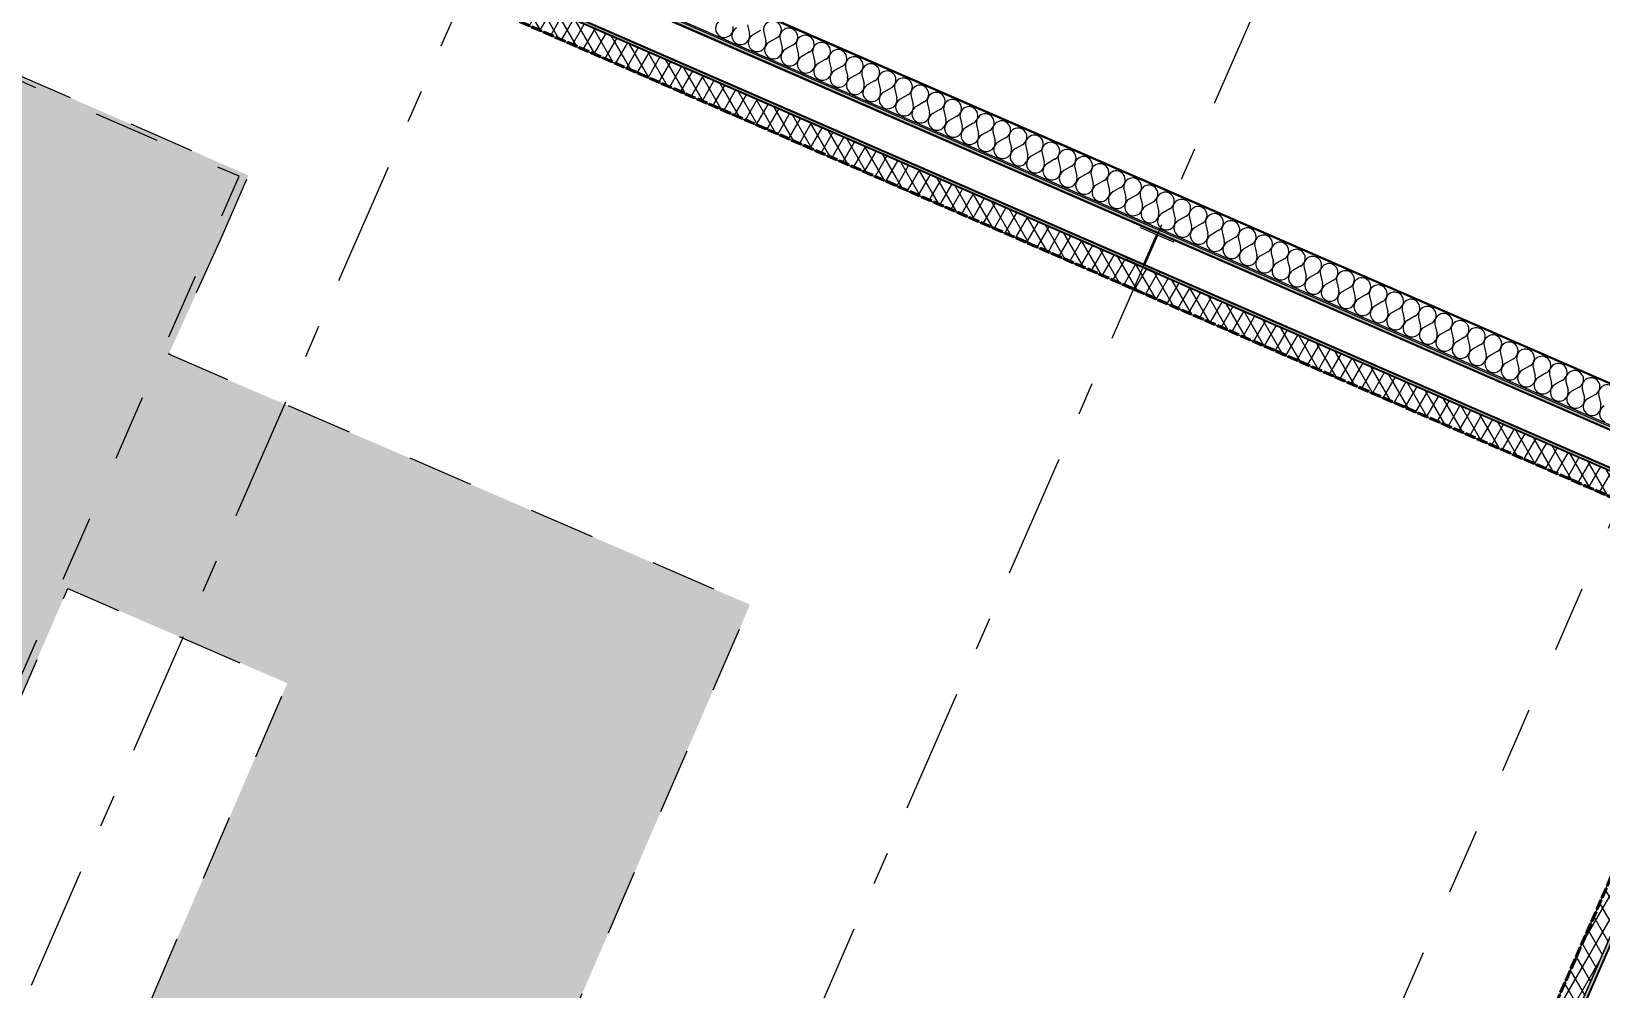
# Model space of a CAD drawing. Header units: millimetres. Extents: x -50172 to 312111, y -142074 to 4572.
# Drawn here: x 14543 to 21238, y -33543 to -29456 of the extents above; entities that cross this region are included whole.
import ezdxf
from ezdxf.enums import TextEntityAlignment as Align

# ---------------------------------------------------------------- set-up
doc = ezdxf.new("R2010")
doc.units = ezdxf.units.MM
doc.header["$MEASUREMENT"] = 0
for name, pattern in [('Dashed', [564.444447, 282.222223, -282.222223]), ('Double Dashed', [1093.611073, 529.166651, -211.666656, 141.111112, -211.666656]), ('Hidden Line', [55, 45, -10])]:
    doc.linetypes.add(name, pattern=pattern)
for name, color, linetype in [('A-20-M_Floor_Slab', 7, 'Continuous'), ('A-95-MC_Marker_Section_P2.Marker', 7, 'Continuous'), ('COLUMN.IFC Import', 7, 'Continuous'), ('New_A-15-MG_Structural_Grid_Phase_2', 7, 'Continuous'), ('New_A-20-M_Roof', 7, 'Continuous'), ('New_A-25-M_Wall_Ext', 7, 'Continuous'), ('New_A-95-D_1_100', 7, 'Continuous')]:
    doc.layers.add(name, color=color, linetype=linetype)
for name, color, linetype, lineweight, true_color in [('A-20-M_Floor_Slab_Pen_No__107', 7, 'Continuous', 15, 0xa6a6a6), ('New_A-15-MG_Structural_Grid_Phase_2_Pen_No__222', 7, 'Continuous', 13, 0x65af33), ('New_A-25-M_Wall_Ext_Pen_No__107', 7, 'Continuous', 15, 0xa6a6a6), ('New_A-95-P_Drawing_Pen_No__142', 7, 'Continuous', 0, 0xeeeeee), ('New_A-95-P_Drawing_Pen_No__210', 7, 'Continuous', 13, 0xbae3f7)]:
    doc.layers.add(name, color=color, linetype=linetype, lineweight=lineweight, true_color=true_color)
for name, color, linetype, lineweight in [('A-20-M_Floor_Slab_Pen_No__195', 7, 'Continuous', 35), ('A-20-M_Floor_Slab_Pen_No__4', 7, 'Continuous', 20), ('A-20-M_Floor_Slab_Pen_No__89', 8, 'Continuous', 20), ('A-95-MC_Marker_Section_P2.Marker_Pen_No__1', 7, 'Continuous', 13), ('COLUMN.IFC Import_Pen_No__2', 8, 'Continuous', 15), ('New_A-20-M_Roof_Pen_No__92', 8, 'Continuous', 13), ('New_A-25-M_Wall_Ext_Pen_No__1', 7, 'Continuous', 13), ('New_A-95-D_1_100_Pen_No__1', 7, 'Continuous', 13), ('New_A-95-P_Drawing_Pen_No__1', 7, 'Continuous', 13)]:
    doc.layers.add(name, color=color, linetype=linetype, lineweight=lineweight)
doc.styles.add('GENERATED_STYLE_3', font='')
doc.styles.add('GENERATED_STYLE_4', font='')
doc.styles.get('GENERATED_STYLE_3').set_extended_font_data('Arial')
doc.styles.get('GENERATED_STYLE_4').set_extended_font_data('Swis721 BT')
doc.dimstyles.new('GENERATED_STYLE__1', dxfattribs={"dimtxt": 250, "dimasz": 95, "dimexe": 0.18, "dimexo": 50, "dimgap": 0.09, "dimtad": 1, "dimdec": 0, "dimzin": 0, "dimdsep": 46, "dimtxsty": 'GENERATED_STYLE_3', "dimblk": 'ARROWHEAD_2', "dimblk1": 'ARROWHEAD_2', "dimblk2": 'ARROWHEAD_2', "dimcen": 0.09, "dimclrd": 7, "dimclre": 7, "dimclrt": 7, "dimadec": 0, "dimazin": 0, "dimtfac": 1, "dimtdec": 4, "dimtmove": 0, "dimatfit": 3, "dimfxl": 1, "dimtolj": 1, "dimtzin": 0, "dimarcsym": 0})
pattern_1 = [(60, (0, 0), (-43.30127, 25), []), (120, (0, 0), (43.30127, 25), [])]

# ---------------------------------------------------------------- blocks, each defined once
blk = doc.blocks.new('Roof_3_1', base_point=(-9378, -10065))
at = {"layer": 'New_A-20-M_Roof_Pen_No__92', "linetype": 'Continuous', "flags": 128}
for points in [[(22006.6, -31651.4), (1845.1, -22859.9)], [(1845.1, -22860), (22006.6, -31651.4)], [(22007.4, -31649.5), (1845.9, -22858.1)], [(1846.1, -22857.7), (22007.6, -31649.1)], [(22006.6, -31651.4), (20042.1, -36156.7)]]:
    blk.add_lwpolyline(points, dxfattribs=at)
blk = doc.blocks.new('Slab_2_1', base_point=(22220.5, -31567.4))
at = {"layer": 'A-20-M_Floor_Slab_Pen_No__89', "linetype": 'Continuous', "flags": 128}
blk.add_lwpolyline([(22220.5, -31567.4), (1807.4, -22666.3), (1702.5, -22906.9), (21875, -31703.1), (12362.1, -53519.2), (-4050.1, -46362.7), (-4155, -46603.2), (12497.8, -53864.7)], close=True, dxfattribs=at)
blk = doc.blocks.new('Wall_2_1', base_point=(12413.8, -53650.9))
at = {"layer": 'New_A-25-M_Wall_Ext_Pen_No__107', "linetype": 'Continuous'}
blk.add_hatch(color=256, dxfattribs=at).paths.add_polyline_path([(22006.6, -31651.4), (12413.8, -53650.9), (12420.2, -53667.3), (22023.1, -31644.9)])
at = {"layer": 'New_A-25-M_Wall_Ext_Pen_No__107', "linetype": 'Continuous', "lineweight": 0, "true_color": 0x535353}
blk.add_hatch(color=251, dxfattribs=at).paths.add_polyline_path([(12421.8, -53671.3), (22027, -31643.4), (22023.1, -31644.9), (12420.2, -53667.3)])
at = {"layer": 'New_A-25-M_Wall_Ext_Pen_No__1', "linetype": 'Continuous'}
for p, q in [((22023.1, -31644.9), (12420.2, -53667.3)), ((12421.8, -53671.3), (22027, -31643.4))]:
    blk.add_line(p, q, dxfattribs=at)
at = {"layer": 'New_A-25-M_Wall_Ext_Pen_No__1', "linetype": 'Continuous', "flags": 128}
blk.add_lwpolyline([(22006.6, -31651.4), (12413.8, -53650.9)], dxfattribs=at)
blk = doc.blocks.new('*X80')
at = {"layer": 'New_A-25-M_Wall_Ext_Pen_No__107', "linetype": 'Continuous'}
for p, q in [((17597.7, -29428.1), (17606.5, -29465.1)), ((17653.6, -29452.4), (17620.5, -29471.2)), ((17667.6, -29458.5), (17676.3, -29495.6)), ((17723.4, -29482.9), (17690.3, -29501.7)), ((17737.4, -29489), (17746.2, -29526.1)), ((17793.3, -29513.3), (17760.1, -29532.1)), ((17807.2, -29519.4), (17816, -29556.5)), ((17863.1, -29543.8), (17830, -29562.6)), ((17877.1, -29549.9), (17885.8, -29587)), ((17932.9, -29574.3), (17899.8, -29593.1)), ((17946.9, -29580.3), (17955.7, -29617.4)), ((18002.8, -29604.7), (17969.7, -29623.5)), ((18016.8, -29610.8), (18025.5, -29647.9)), ((18072.6, -29635.2), (18039.5, -29654)), ((18086.6, -29641.3), (18095.4, -29678.3)), ((18142.5, -29665.6), (18109.3, -29684.4)), ((18156.4, -29671.7), (18165.2, -29708.8)), ((18212.3, -29696.1), (18179.2, -29714.9)), ((18226.3, -29702.2), (18235, -29739.2)), ((18282.1, -29726.5), (18249, -29745.3)), ((18296.1, -29732.6), (18304.9, -29769.7)), ((18352, -29757), (18318.8, -29775.8)), ((18365.9, -29763.1), (18374.7, -29800.1)), ((18421.8, -29787.4), (18388.7, -29806.2)), ((18435.8, -29793.5), (18444.6, -29830.6)), ((18491.7, -29817.9), (18458.5, -29836.7)), ((18505.6, -29824), (18514.4, -29861)), ((18561.5, -29848.3), (18528.4, -29867.1)), ((18575.5, -29854.4), (18584.2, -29891.5)), ((18631.3, -29878.8), (18598.2, -29897.6)), ((18645.3, -29884.9), (18654.1, -29922)), ((18701.2, -29909.2), (18668, -29928)), ((18715.1, -29915.3), (18723.9, -29952.4)), ((18771, -29939.7), (18737.9, -29958.5)), ((18785, -29945.8), (18793.8, -29982.9)), ((18840.9, -29970.2), (18807.7, -29989)), ((18854.8, -29976.2), (18863.6, -30013.3)), ((18910.7, -30000.6), (18877.6, -30019.4)), ((18924.7, -30006.7), (18933.4, -30043.8)), ((18980.5, -30031.1), (18947.4, -30049.9)), ((18994.5, -30037.1), (19003.3, -30074.2)), ((19050.4, -30061.5), (19017.2, -30080.3)), ((19064.3, -30067.6), (19073.1, -30104.7)), ((19120.2, -30092), (19087.1, -30110.8)), ((19134.2, -30098.1), (19143, -30135.1)), ((19190.1, -30122.4), (19156.9, -30141.2)), ((19204, -30128.5), (19212.8, -30165.6)), ((19259.9, -30152.9), (19226.8, -30171.7)), ((19273.9, -30159), (19282.6, -30196)), ((19329.7, -30183.3), (19296.6, -30202.1)), ((19343.7, -30189.4), (19352.5, -30226.5)), ((19399.6, -30213.8), (19366.4, -30232.6)), ((19413.5, -30219.9), (19422.3, -30256.9)), ((19469.4, -30244.2), (19436.3, -30263)), ((19483.4, -30250.3), (19492.2, -30287.4)), ((19539.3, -30274.7), (19506.1, -30293.5)), ((19553.2, -30280.8), (19562, -30317.8)), ((19609.1, -30305.1), (19576, -30323.9)), ((19623.1, -30311.2), (19631.8, -30348.3)), ((19678.9, -30335.6), (19645.8, -30354.4)), ((19692.9, -30341.7), (19701.7, -30378.8)), ((19748.8, -30366), (19715.6, -30384.8)), ((19762.7, -30372.1), (19771.5, -30409.2)), ((19818.6, -30396.5), (19785.5, -30415.3)), ((19832.6, -30402.6), (19841.4, -30439.7)), ((19888.5, -30427), (19855.3, -30445.8)), ((19902.4, -30433), (19911.2, -30470.1)), ((19958.3, -30457.4), (19925.2, -30476.2)), ((19972.3, -30463.5), (19981, -30500.6)), ((20028.1, -30487.9), (19995, -30506.7)), ((20042.1, -30494), (20050.9, -30531)), ((20098, -30518.3), (20064.8, -30537.1)), ((20111.9, -30524.4), (20120.7, -30561.5)), ((20167.8, -30548.8), (20134.7, -30567.6)), ((20181.8, -30554.9), (20190.5, -30591.9)), ((20237.7, -30579.2), (20204.5, -30598)), ((20251.6, -30585.3), (20260.4, -30622.4)), ((20307.5, -30609.7), (20274.4, -30628.5)), ((20321.5, -30615.8), (20330.2, -30652.8)), ((20377.3, -30640.1), (20344.2, -30658.9)), ((20391.3, -30646.2), (20400.1, -30683.3)), ((20447.2, -30670.6), (20414, -30689.4)), ((20461.1, -30676.7), (20469.9, -30713.7)), ((20517, -30701), (20483.9, -30719.8)), ((20531, -30707.1), (20539.7, -30744.2)), ((20586.8, -30731.5), (20553.7, -30750.3)), ((20600.8, -30737.6), (20609.6, -30774.7)), ((20656.7, -30761.9), (20623.6, -30780.7)), ((20670.7, -30768), (20679.4, -30805.1)), ((20726.5, -30792.4), (20693.4, -30811.2)), ((20740.5, -30798.5), (20749.3, -30835.6)), ((20796.4, -30822.8), (20763.2, -30841.6)), ((20810.3, -30828.9), (20819.1, -30866)), ((20866.2, -30853.3), (20833.1, -30872.1)), ((20880.2, -30859.4), (20888.9, -30896.5)), ((20936, -30883.8), (20902.9, -30902.6)), ((20950, -30889.8), (20958.8, -30926.9)), ((21005.9, -30914.2), (20972.8, -30933)), ((21019.9, -30920.3), (21028.6, -30957.4)), ((21075.7, -30944.7), (21042.6, -30963.5)), ((21089.7, -30950.8), (21098.5, -30987.8)), ((21145.6, -30975.1), (21112.4, -30993.9)), ((21159.5, -30981.2), (21168.3, -31018.3)), ((21215.4, -31005.6), (21182.3, -31024.4)), ((21229.4, -31011.7), (21238.1, -31048.7))]:
    blk.add_line(p, q, dxfattribs=at)
for centre, start, end in [((17499.6, -29443.5), 119.57051, 246.44041), ((17499.6, -29443.5), 246.44041, 13.31031), ((17569.4, -29473.9), 119.57051, 246.44041), ((17704.6, -29449.8), 299.57051, 193.31031), ((17774.5, -29480.2), 299.57051, 193.31031), ((17569.4, -29473.9), 246.44041, 13.31031), ((17639.3, -29504.4), 119.57051, 246.44041), ((17639.3, -29504.4), 246.44041, 13.31031), ((17709.1, -29534.8), 119.57051, 246.44041), ((17844.3, -29510.7), 299.57051, 193.31031), ((17914.1, -29541.1), 299.57051, 193.31031), ((17709.1, -29534.8), 246.44041, 13.31031), ((17778.9, -29565.3), 119.57051, 246.44041), ((17778.9, -29565.3), 246.44041, 13.31031), ((17848.8, -29595.7), 119.57051, 246.44041), ((17848.8, -29595.7), 246.44041, 13.31031), ((17984, -29571.6), 299.57051, 193.31031), ((18053.8, -29602), 299.57051, 193.31031), ((17918.6, -29626.2), 119.57051, 246.44041), ((17918.6, -29626.2), 246.44041, 13.31031), ((17988.4, -29656.6), 119.57051, 246.44041), ((17988.4, -29656.6), 246.44041, 13.31031), ((18058.3, -29687.1), 119.57051, 246.44041), ((18123.7, -29632.5), 299.57051, 193.31031), ((18193.5, -29662.9), 299.57051, 193.31031), ((18263.3, -29693.4), 299.57051, 193.31031), ((18058.3, -29687.1), 246.44041, 13.31031), ((18128.1, -29717.5), 119.57051, 246.44041), ((18128.1, -29717.5), 246.44041, 13.31031), ((18198, -29748), 119.57051, 246.44041), ((18333.2, -29723.8), 299.57051, 193.31031), ((18403, -29754.3), 299.57051, 193.31031), ((18198, -29748), 246.44041, 13.31031), ((18267.8, -29778.5), 119.57051, 246.44041), ((18267.8, -29778.5), 246.44041, 13.31031), ((18337.6, -29808.9), 119.57051, 246.44041), ((18472.9, -29784.7), 299.57051, 193.31031), ((18542.7, -29815.2), 299.57051, 193.31031), ((18337.6, -29808.9), 246.44041, 13.31031), ((18407.5, -29839.4), 119.57051, 246.44041), ((18407.5, -29839.4), 246.44041, 13.31031), ((18477.3, -29869.8), 119.57051, 246.44041), ((18612.5, -29845.7), 299.57051, 193.31031), ((18682.4, -29876.1), 299.57051, 193.31031), ((18477.3, -29869.8), 246.44041, 13.31031), ((18547.2, -29900.3), 119.57051, 246.44041), ((18547.2, -29900.3), 246.44041, 13.31031), ((18617, -29930.7), 119.57051, 246.44041), ((18617, -29930.7), 246.44041, 13.31031), ((18752.2, -29906.6), 299.57051, 193.31031), ((18822.1, -29937), 299.57051, 193.31031), ((18686.8, -29961.2), 119.57051, 246.44041), ((18686.8, -29961.2), 246.44041, 13.31031), ((18756.7, -29991.6), 119.57051, 246.44041), ((18756.7, -29991.6), 246.44041, 13.31031), ((18826.5, -30022.1), 119.57051, 246.44041), ((18891.9, -29967.5), 299.57051, 193.31031), ((18961.7, -29997.9), 299.57051, 193.31031), ((19031.6, -30028.4), 299.57051, 193.31031), ((18826.5, -30022.1), 246.44041, 13.31031), ((18896.4, -30052.5), 119.57051, 246.44041), ((18896.4, -30052.5), 246.44041, 13.31031), ((18966.2, -30083), 119.57051, 246.44041), ((19101.4, -30058.8), 299.57051, 193.31031), ((19171.3, -30089.3), 299.57051, 193.31031), ((18966.2, -30083), 246.44041, 13.31031), ((19036, -30113.4), 119.57051, 246.44041), ((19036, -30113.4), 246.44041, 13.31031), ((19105.9, -30143.9), 119.57051, 246.44041), ((19241.1, -30119.7), 299.57051, 193.31031), ((19310.9, -30150.2), 299.57051, 193.31031), ((19105.9, -30143.9), 246.44041, 13.31031), ((19175.7, -30174.4), 119.57051, 246.44041), ((19175.7, -30174.4), 246.44041, 13.31031), ((19245.6, -30204.8), 119.57051, 246.44041), ((19380.8, -30180.6), 299.57051, 193.31031), ((19450.6, -30211.1), 299.57051, 193.31031), ((19245.6, -30204.8), 246.44041, 13.31031), ((19315.4, -30235.3), 119.57051, 246.44041), ((19315.4, -30235.3), 246.44041, 13.31031), ((19385.2, -30265.7), 119.57051, 246.44041), ((19385.2, -30265.7), 246.44041, 13.31031), ((19520.5, -30241.6), 299.57051, 193.31031), ((19590.3, -30272), 299.57051, 193.31031), ((19455.1, -30296.2), 119.57051, 246.44041), ((19455.1, -30296.2), 246.44041, 13.31031), ((19524.9, -30326.6), 119.57051, 246.44041), ((19524.9, -30326.6), 246.44041, 13.31031), ((19594.8, -30357.1), 119.57051, 246.44041), ((19660.1, -30302.5), 299.57051, 193.31031), ((19730, -30332.9), 299.57051, 193.31031), ((19799.8, -30363.4), 299.57051, 193.31031), ((19594.8, -30357.1), 246.44041, 13.31031), ((19664.6, -30387.5), 119.57051, 246.44041), ((19664.6, -30387.5), 246.44041, 13.31031), ((19734.4, -30418), 119.57051, 246.44041), ((19869.7, -30393.8), 299.57051, 193.31031), ((19939.5, -30424.3), 299.57051, 193.31031), ((19734.4, -30418), 246.44041, 13.31031), ((19804.3, -30448.4), 119.57051, 246.44041), ((19804.3, -30448.4), 246.44041, 13.31031), ((19874.1, -30478.9), 119.57051, 246.44041), ((20009.3, -30454.7), 299.57051, 193.31031), ((20079.2, -30485.2), 299.57051, 193.31031), ((19874.1, -30478.9), 246.44041, 13.31031), ((19944, -30509.3), 119.57051, 246.44041), ((19944, -30509.3), 246.44041, 13.31031), ((20013.8, -30539.8), 119.57051, 246.44041), ((20149, -30515.6), 299.57051, 193.31031), ((20218.9, -30546.1), 299.57051, 193.31031), ((20013.8, -30539.8), 246.44041, 13.31031), ((20083.6, -30570.2), 119.57051, 246.44041), ((20083.6, -30570.2), 246.44041, 13.31031), ((20153.5, -30600.7), 119.57051, 246.44041), ((20153.5, -30600.7), 246.44041, 13.31031), ((20288.7, -30576.5), 299.57051, 193.31031), ((20358.5, -30607), 299.57051, 193.31031), ((20223.3, -30631.2), 119.57051, 246.44041), ((20223.3, -30631.2), 246.44041, 13.31031), ((20293.2, -30661.6), 119.57051, 246.44041), ((20293.2, -30661.6), 246.44041, 13.31031), ((20363, -30692.1), 119.57051, 246.44041), ((20428.4, -30637.4), 299.57051, 193.31031), ((20498.2, -30667.9), 299.57051, 193.31031), ((20568, -30698.4), 299.57051, 193.31031), ((20363, -30692.1), 246.44041, 13.31031), ((20432.8, -30722.5), 119.57051, 246.44041), ((20432.8, -30722.5), 246.44041, 13.31031), ((20502.7, -30753), 119.57051, 246.44041), ((20637.9, -30728.8), 299.57051, 193.31031), ((20707.7, -30759.3), 299.57051, 193.31031), ((20502.7, -30753), 246.44041, 13.31031), ((20572.5, -30783.4), 119.57051, 246.44041), ((20572.5, -30783.4), 246.44041, 13.31031), ((20642.4, -30813.9), 119.57051, 246.44041), ((20777.6, -30789.7), 299.57051, 193.31031), ((20847.4, -30820.2), 299.57051, 193.31031), ((20642.4, -30813.9), 246.44041, 13.31031), ((20712.2, -30844.3), 119.57051, 246.44041), ((20712.2, -30844.3), 246.44041, 13.31031), ((20782, -30874.8), 119.57051, 246.44041), ((20917.2, -30850.6), 299.57051, 193.31031), ((20987.1, -30881.1), 299.57051, 193.31031), ((20782, -30874.8), 246.44041, 13.31031), ((20851.9, -30905.2), 119.57051, 246.44041), ((20851.9, -30905.2), 246.44041, 13.31031), ((20921.7, -30935.7), 119.57051, 246.44041), ((20921.7, -30935.7), 246.44041, 13.31031), ((21056.9, -30911.5), 299.57051, 193.31031), ((21126.8, -30942), 299.57051, 193.31031), ((20991.6, -30966.1), 119.57051, 246.44041), ((20991.6, -30966.1), 246.44041, 13.31031), ((21061.4, -30996.6), 119.57051, 246.44041), ((21061.4, -30996.6), 246.44041, 13.31031), ((21131.2, -31027.1), 119.57051, 246.44041), ((21196.6, -30972.4), 299.57051, 193.31031), ((21266.4, -31002.9), 299.57051, 193.31031), ((21131.2, -31027.1), 246.44041, 13.31031), ((21201.1, -31057.5), 119.57051, 246.44041), ((21201.1, -31057.5), 246.44041, 13.31031), ((21270.9, -31088), 119.57051, 246.44041)]:
    blk.add_arc(centre, 38.1, start, end, dxfattribs=at)
blk = doc.blocks.new('Wall_3_1', base_point=(22006.6, -31651.4))
at = {"layer": 'New_A-25-M_Wall_Ext_Pen_No__107', "linetype": 'Continuous'}
h = blk.add_hatch(dxfattribs=at)
h.set_pattern_fill('Plaster_0001', color=256, style=0, pattern_type=2)
h.set_pattern_definition([(0, (0, 0), (0, 173.2051), [0, -100]), (0, (50, 86.6), (0, 173.2051), [0, -100])])
h.paths.add_polyline_path([(22460.8, -31473), (11040.4, -26493.2), (11038.6, -26497.3), (22454.8, -31475.4)])
at = {"layer": 'New_A-25-M_Wall_Ext_Pen_No__107', "linetype": 'Continuous', "lineweight": 0, "true_color": 0x535353}
for points in [[(22220.5, -31567.4), (10967.4, -26660.5), (10966.2, -26663.2), (22216.6, -31568.9)], [(22027, -31643.4), (10908.7, -26795.2), (10907.5, -26798), (22023.1, -31644.9)]]:
    blk.add_hatch(color=251, dxfattribs=at).paths.add_polyline_path(points)
at = {"layer": 'New_A-25-M_Wall_Ext_Pen_No__107', "linetype": 'Continuous'}
for points in [[(22236.3, -31561.2), (10972.2, -26649.5), (10967.4, -26660.5), (22220.5, -31567.4)], [(10902.5, -26809.4), (22006.6, -31651.4), (22023.1, -31644.9), (10907.5, -26798)]]:
    blk.add_hatch(color=256, dxfattribs=at).paths.add_polyline_path(points)
at = {"layer": 'New_A-25-M_Wall_Ext_Pen_No__1', "linetype": 'Continuous'}
for p, q in [((22454.8, -31475.4), (11038.6, -26497.3)), ((22216.6, -31568.9), (10966.2, -26663.2)), ((22220.5, -31567.4), (10967.4, -26660.5)), ((22236.3, -31561.2), (10972.2, -26649.5)), ((22244.2, -31558.1), (10974.6, -26644)), ((10907.5, -26798), (22023.1, -31644.9)), ((22027, -31643.4), (10908.7, -26795.2))]:
    blk.add_line(p, q, dxfattribs=at)
at = {"layer": 'New_A-25-M_Wall_Ext_Pen_No__1', "linetype": 'Continuous', "flags": 128}
for points in [[(22460.8, -31473), (11040.4, -26493.2)], [(10902.5, -26809.4), (22006.6, -31651.4)]]:
    blk.add_lwpolyline(points, dxfattribs=at)
at = {"layer": 'New_A-25-M_Wall_Ext', "color": 250, "lineweight": 50, "true_color": 0x2a2a2a}
blk.add_blockref('*X80', (0, 0), dxfattribs=at)
blk = doc.blocks.new('*X145')
at = {"layer": 'A-20-M_Floor_Slab_Pen_No__107', "linetype": 'Continuous'}
for points in [[(21148.3, -33369.6), (21113.5, -33449.5), (21115.7, -33449.5), (21148.3, -33374.6)], [(21048.1, -33599.5), (21050.3, -33599.5), (21115.7, -33449.5), (21113.5, -33449.5)]]:
    blk.add_hatch(color=256, dxfattribs=at).paths.add_polyline_path(points)
blk = doc.blocks.new('Wall_57_1', base_point=(12362.1, -53519.2))
at = {"layer": 'A-20-M_Floor_Slab_Pen_No__107', "linetype": 'Continuous'}
h = blk.add_hatch(dxfattribs=at)
h.set_pattern_fill('Batt_Insulation_0001', color=256, style=0, pattern_type=2)
h.set_pattern_definition(pattern_1)
h.paths.add_polyline_path([(21877.6, -31702.1), (12363.1, -53521.9), (12413.8, -53650.9), (22006.6, -31651.4)])
at = {"layer": 'A-20-M_Floor_Slab_Pen_No__195', "linetype": 'Hidden Line'}
blk.add_line((21877.6, -31702.1), (12363.1, -53521.9), dxfattribs=at)
at = {"layer": 'A-20-M_Floor_Slab_Pen_No__195', "linetype": 'Hidden Line', "flags": 128}
blk.add_lwpolyline([(21875, -31703.1), (12362.1, -53519.2)], dxfattribs=at)
at = {"layer": 'A-20-M_Floor_Slab_Pen_No__4', "linetype": 'Continuous', "flags": 128}
blk.add_lwpolyline([(12413.8, -53650.9), (22006.6, -31651.4)], dxfattribs=at)
at = {"layer": 'A-20-M_Floor_Slab', "color": 250, "lineweight": 50, "true_color": 0x2a2a2a}
blk.add_blockref('*X145', (0, 0), dxfattribs=at)
blk = doc.blocks.new('*X147')
at = {"layer": 'A-20-M_Floor_Slab_Pen_No__107', "linetype": 'Continuous'}
for points in [[(16798.5, -29489.5), (16936.3, -29549.6), (16941.3, -29549.6), (16798.5, -29487.3)], [(16936.3, -29549.6), (16948.5, -29554.9), (16948.5, -29552.7), (16941.3, -29549.6)], [(17098.5, -29620.3), (17248.5, -29685.7), (17248.5, -29683.5), (17098.5, -29618.1)], [(17398.5, -29751.1), (17548.5, -29816.5), (17548.5, -29814.3), (17398.5, -29748.9)], [(17698.5, -29881.9), (17848.5, -29947.3), (17848.5, -29945.2), (17698.5, -29879.7)], [(17998.5, -30012.7), (18148.5, -30078.2), (18148.5, -30076), (17998.5, -30010.6)], [(18298.5, -30143.6), (18312.2, -30149.5), (18317.2, -30149.5), (18298.5, -30141.4)], [(18312.2, -30149.5), (18448.5, -30209), (18448.5, -30206.8), (18317.2, -30149.5)], [(18598.5, -30274.4), (18656.2, -30299.5), (18661.2, -30299.5), (18598.5, -30272.2)], [(18656.2, -30299.5), (18748.5, -30339.8), (18748.5, -30337.6), (18661.2, -30299.5)], [(18898.5, -30405.2), (19000.2, -30449.5), (19005.2, -30449.5), (18898.5, -30403)], [(19000.2, -30449.5), (19048.5, -30470.6), (19048.5, -30468.4), (19005.2, -30449.5)], [(19198.5, -30536), (19344.2, -30599.5), (19348.5, -30599.5), (19348.5, -30599.2), (19198.5, -30533.8)], [(19348.5, -30599.5), (19344.2, -30599.5), (19348.5, -30601.4)], [(19498.5, -30666.8), (19648.5, -30732.2), (19648.5, -30730), (19498.5, -30664.6)], [(19798.5, -30797.6), (19948.5, -30863), (19948.5, -30860.8), (19798.5, -30795.4)], [(20098.4, -30928.4), (20248.4, -30993.8), (20248.4, -30991.7), (20098.4, -30926.2)], [(20398.4, -31059.2), (20548.4, -31124.6), (20548.4, -31122.5), (20398.4, -31057.1)], [(20698.4, -31190.1), (20720.1, -31199.5), (20725.1, -31199.5), (20698.4, -31187.9)], [(20720.1, -31199.5), (20848.4, -31255.5), (20848.4, -31253.3), (20725.1, -31199.5)], [(20998.4, -31320.9), (21064, -31349.5), (21069, -31349.5), (20998.4, -31318.7)], [(21064, -31349.5), (21148.4, -31386.3), (21148.4, -31384.1), (21069, -31349.5)]]:
    blk.add_hatch(color=256, dxfattribs=at).paths.add_polyline_path(points)
blk = doc.blocks.new('Wall_58_1', base_point=(21875, -31703.1))
at = {"layer": 'A-20-M_Floor_Slab_Pen_No__107', "linetype": 'Continuous'}
h = blk.add_hatch(dxfattribs=at)
h.set_pattern_fill('Batt_Insulation_0001', color=256, style=0, pattern_type=2)
h.set_pattern_definition(pattern_1)
h.paths.add_polyline_path([(1705.1, -22905.9), (21877.6, -31702.1), (22006.6, -31651.4), (1834.1, -22855.2)])
at = {"layer": 'A-20-M_Floor_Slab_Pen_No__195', "linetype": 'Hidden Line'}
blk.add_line((1705.1, -22905.9), (21877.6, -31702.1), dxfattribs=at)
at = {"layer": 'A-20-M_Floor_Slab_Pen_No__195', "linetype": 'Hidden Line', "flags": 128}
blk.add_lwpolyline([(1702.5, -22906.9), (21875, -31703.1)], dxfattribs=at)
at = {"layer": 'A-20-M_Floor_Slab_Pen_No__4', "linetype": 'Continuous', "flags": 128}
blk.add_lwpolyline([(22006.6, -31651.4), (1834.1, -22855.2)], dxfattribs=at)
at = {"layer": 'A-20-M_Floor_Slab', "color": 250, "lineweight": 50, "true_color": 0x2a2a2a}
blk.add_blockref('*X147', (0, 0), dxfattribs=at)
blk = doc.blocks.new('Column 45')
at = {"layer": 'COLUMN.IFC Import_Pen_No__2', "linetype": 'Continuous'}
for p, q in [((76.45, 78.8), (-76.45, 78.8)), ((-76.45, 78.8), (-76.45, 69.4)), ((-76.45, 69.4), (-3.25, 69.4)), ((-3.25, 69.4), (-3.25, -69.4)), ((3.25, -69.4), (3.25, 69.4)), ((3.25, 69.4), (76.45, 69.4)), ((76.45, 69.4), (76.45, 78.8)), ((-3.25, -69.4), (-76.45, -69.4)), ((-76.45, -69.4), (-76.45, -78.8)), ((-76.45, -78.8), (76.45, -78.8)), ((76.45, -69.4), (3.25, -69.4)), ((76.45, -78.8), (76.45, -69.4))]:
    blk.add_line(p, q, dxfattribs=at)
blk = doc.blocks.new('*D341')
at = {"layer": 'New_A-95-D_1_100_Pen_No__1', "linetype": 'Continuous'}
for p, q in [((22619, -31918.4), (22891.8, -32037.4)), ((22848.7, -32057.9), (22763, -31941.8)), ((22830.3, -31943.9), (22805.8, -31999.9)), ((22805.8, -31999.9), (20751.4, -36711.4)), ((20794.2, -36769.5), (20708.5, -36653.4))]:
    blk.add_line(p, q, dxfattribs=at)
at = {"layer": 'New_A-95-D_1_100_Pen_No__1', "insert": (21157.6, -35654.8), "char_height": 250, "attachment_point": 7, "rotation": 66.44041, "style": 'GENERATED_STYLE_3'}
blk.add_mtext('\\A1;{\\fArial|b0|i0|c0|p34;5,140 gutter to grid}', dxfattribs=at)
blk = doc.blocks.new('ARROWHEAD_2')
at = {"color": 0, "linetype": 'Continuous', "lineweight": 0}
for p, q in [((0, 0), (-1, 0)), ((-0.378, -0.655), (0.378, 0.655))]:
    blk.add_line(p, q, dxfattribs=at)
blk = doc.blocks.new('*D342')
at = {"layer": 'New_A-95-D_1_100_Pen_No__1', "linetype": 'Continuous'}
for p, q in [((22805.8, -31999.9), (20751.4, -36711.4)), ((19599, -36209), (20837.3, -36748.9)), ((20794.2, -36769.5), (20708.5, -36653.4)), ((20751.4, -36711.4), (18845.2, -41082.9)), ((17820.9, -40636.3), (18931.1, -41120.4)), ((18888, -41141), (18802.3, -41024.9)), ((18845.2, -41082.9), (14857.7, -50227.4))]:
    blk.add_line(p, q, dxfattribs=at)
at = {"layer": 'New_A-95-D_1_100_Pen_No__1', "insert": (19139.1, -40283.7), "char_height": 250, "attachment_point": 7, "rotation": 66.44041, "style": 'GENERATED_STYLE_3'}
blk.add_mtext('\\A1;{\\fArial|b0|i0|c0|p34;4,769 gutter to ridge}', dxfattribs=at)
blk = doc.blocks.new('Standard grid marker_33')
at = {"layer": 'New_A-15-MG_Structural_Grid_Phase_2_Pen_No__222', "linetype": 'Double Dashed'}
blk.add_line((20268.4, 0), (27450.4, 0), dxfattribs=at)
at = {"layer": 'New_A-15-MG_Structural_Grid_Phase_2_Pen_No__222', "style": 'GENERATED_STYLE_4'}
for tag, p in [('AC_MarkerText_1_0', (-500, 36.5)), ('AC_MarkerText_1_1', (27950.4, 36.5))]:
    blk.add_attdef(tag, text='', height=350, rotation=270, dxfattribs=at).set_placement(p, align=Align.MIDDLE_CENTER)
blk = doc.blocks.new('Standard grid marker_34')
at = {"layer": 'New_A-15-MG_Structural_Grid_Phase_2_Pen_No__222', "linetype": 'Double Dashed'}
blk.add_line((20268.4, 0), (27450.4, 0), dxfattribs=at)
at = {"layer": 'New_A-15-MG_Structural_Grid_Phase_2_Pen_No__222', "style": 'GENERATED_STYLE_4'}
for tag, p in [('AC_MarkerText_1_0', (-500, 36.5)), ('AC_MarkerText_1_1', (27950.4, 36.5))]:
    blk.add_attdef(tag, text='', height=350, rotation=270, dxfattribs=at).set_placement(p, align=Align.MIDDLE_CENTER)
blk = doc.blocks.new('Standard grid marker_36')
at = {"layer": 'New_A-15-MG_Structural_Grid_Phase_2_Pen_No__222', "linetype": 'Double Dashed'}
blk.add_line((1000, 0), (47486.2, 0), dxfattribs=at)
at = {"layer": 'New_A-15-MG_Structural_Grid_Phase_2_Pen_No__222', "style": 'GENERATED_STYLE_4'}
for tag, p in [('AC_MarkerText_1_0', (-500, 43.3)), ('AC_MarkerText_1_1', (48986.2, 43.3))]:
    blk.add_attdef(tag, text='', height=350, rotation=180, dxfattribs=at).set_placement(p, align=Align.MIDDLE_CENTER)
blk = doc.blocks.new('Cutting Plane_2_1', base_point=(21934.2, -30055.5))
at = {"layer": 'A-95-MC_Marker_Section_P2.Marker_Pen_No__1', "linetype": 'Dashed'}
blk.add_line((21834.3, -30284.7), (9757.7, -57980.2), dxfattribs=at)

msp = doc.modelspace()

# ---------------------------------------------------------------- hatches: boundary and pattern name
at = {"layer": 'New_A-95-P_Drawing_Pen_No__142', "linetype": 'Continuous'}
msp.add_hatch(color=256, dxfattribs=at).paths.add_polyline_path([(15349.8, -30345.8), (15469.7, -30070.9), (10611.5, -27952.5), (10491.6, -28227.4), (8933.3, -27547.9), (8054.4, -29563.6), (9612.7, -30243.1), (9500.6, -30500.2), (11150.5, -31219.7), (11002.6, -31558.8), (12423.4, -32178.4), (12571.3, -31839.2), (14267.1, -32578.7), (14379.2, -32321.6), (14470.9, -32361.5), (14698, -31834.7), (15635.1, -32238.6), (13188.1, -37916.2), (14730.8, -38581.1), (17608.8, -31903.3), (15129, -30834.5)])
at = {"layer": 'New_A-95-P_Drawing_Pen_No__210', "linetype": 'Continuous'}
msp.add_hatch(color=256, dxfattribs=at).paths.add_polyline_path([(9513.6, -30505.9), (11150.5, -31219.7), (11022.6, -31513), (12443.4, -32132.6), (12571.3, -31839.2), (14326, -32604.4), (15429.2, -30074.4), (10616.8, -27976)])

# ---------------------------------------------------------------- linework, layer by layer
at = {"layer": 'New_A-95-P_Drawing_Pen_No__1', "linetype": 'Dashed', "flags": 128}
for points in [[(15349.8, -30345.8), (15469.7, -30070.9), (10611.5, -27952.5), (10491.6, -28227.4), (8933.3, -27547.9), (8054.4, -29563.6), (9612.7, -30243.1), (9500.6, -30500.2), (11150.5, -31219.7), (11002.6, -31558.8), (12423.4, -32178.4), (12571.3, -31839.2), (14267.1, -32578.7), (14379.2, -32321.6), (14470.9, -32361.5), (14698, -31834.7), (15635.1, -32238.6), (13188.1, -37916.2), (14730.8, -38581.1), (17608.8, -31903.3), (15129, -30834.5)], [(9513.6, -30505.9), (11150.5, -31219.7), (11022.6, -31513), (12443.4, -32132.6), (12571.3, -31839.2), (14326, -32604.4), (15429.2, -30074.4), (10616.8, -27976)]]:
    msp.add_lwpolyline(points, close=True, dxfattribs=at)

# ---------------------------------------------------------------- block references
at = {"layer": 'A-20-M_Floor_Slab', "color": 8, "linetype": 'Continuous', "lineweight": 20}
msp.add_blockref('Slab_2_1', (22220.5, -31567.4), dxfattribs=at)
at = {"layer": 'A-20-M_Floor_Slab', "color": 250, "lineweight": 50, "true_color": 0x2a2a2a}
for name, p in [('Wall_58_1', (21875, -31703.1)), ('Wall_57_1', (12362.1, -53519.2))]:
    msp.add_blockref(name, p, dxfattribs=at)
at = {"layer": 'A-95-MC_Marker_Section_P2.Marker'}
msp.add_blockref('Cutting Plane_2_1', (21934.2, -30055.5), dxfattribs=at)
at = {"layer": 'COLUMN.IFC Import', "linetype": 'Continuous', "zscale": 1000, "rotation": 156.4404115839877}
msp.add_blockref('Column 45', (19317.6, -30387.9), dxfattribs=at)
at = {"layer": 'New_A-15-MG_Structural_Grid_Phase_2', "color": 8, "linetype": 'Continuous', "lineweight": 15, "zscale": 1000}
for name, p, rotation in [('Standard grid marker_36', (26876.4, -33774.9), 156.4404115839929), ('Standard grid marker_33', (6441.9, -52106.2), 66.44041158399293), ('Standard grid marker_33', (9303.8, -53354.1), 66.44041158399293), ('Standard grid marker_34', (12025.6, -54541), 66.44041158399293)]:
    msp.add_blockref(name, p, dxfattribs=dict(at, rotation=rotation))
at = {"layer": 'New_A-20-M_Roof', "color": 8, "linetype": 'Continuous', "lineweight": 13}
msp.add_blockref('Roof_3_1', (-9378, -10065), dxfattribs=at)
at = {"layer": 'New_A-25-M_Wall_Ext', "color": 250, "lineweight": 50, "true_color": 0x2a2a2a}
for name, p in [('Wall_3_1', (22006.6, -31651.4)), ('Wall_2_1', (12413.8, -53650.9))]:
    msp.add_blockref(name, p, dxfattribs=at)

# ---------------------------------------------------------------- dimensions: what is measured, and where the dimension line sits
at = {"layer": 'New_A-95-D_1_100', "linetype": 'Continuous'}
for base, p1, p2, text, picture, middle in [((20751.4, -36711.4), (22573.2, -31898.4), (19553.2, -36189), '<MeasuredValue> gutter to grid', '*D341', (22039.6, -33319.3)), ((18845.2, -41082.9), (19553.2, -36189), (17775.1, -40616.3), '<MeasuredValue> gutter to ridge', '*D342', (20059, -37861.3))]:
    dim = msp.add_linear_dim(base=base, p1=p1, p2=p2, angle=246.44041, text=text, dimstyle='GENERATED_STYLE__1', dxfattribs=at)
    dim.commit()
    dim.dimension.update_dxf_attribs({"geometry": picture, "text_midpoint": middle, "dimtype": 160, "text_rotation": 66.44041})

doc.saveas('drawing.dxf')
